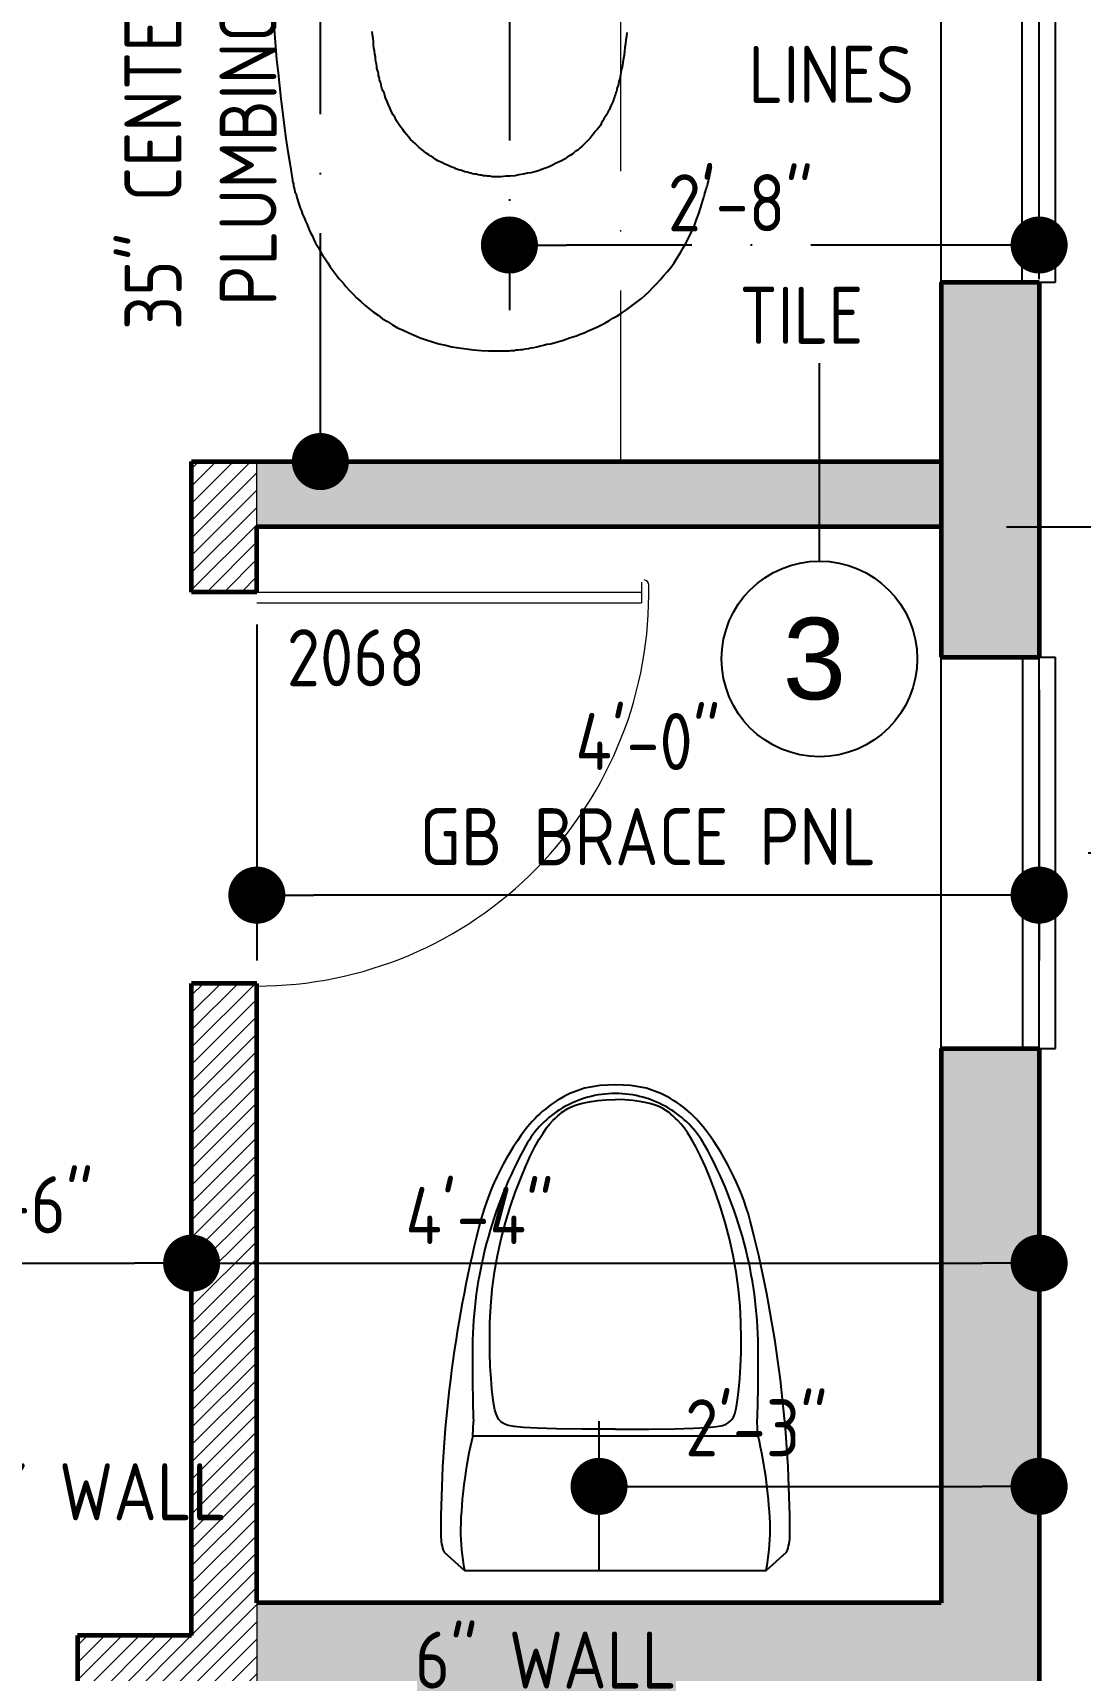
# Model space of a CAD drawing. Header units: feet. Extents: x 57903 to 63568, y -124112 to -112262.
# Drawn here: x 58726.2 to 58790.4, y -112763 to -112662.6 of the extents above; entities that cross this region are included whole.
import ezdxf

# ---------------------------------------------------------------- set-up
doc = ezdxf.new("R2010")
doc.units = ezdxf.units.FT
doc.header["$LTSCALE"] = 30
doc.header["$MEASUREMENT"] = 0
doc.linetypes.add('Solid', pattern=[0])
doc.linetypes.add('WIRE3', pattern=[0.59, 0.35, -0.12, 0, -0.12])
for name, color, linetype, lineweight in [('2', 2, 'Continuous', 35), ('CDRAFT0', 7, 'Continuous', 18), ('DIMS', 137, 'Continuous', 15), ('DOORS', 157, 'Continuous', 9), ('DOORTEXT', 253, 'Continuous', 20), ('HATCH', 123, 'Continuous', 0), ('WALLS', 7, 'Continuous', 60)]:
    doc.layers.add(name, color=color, linetype=linetype, lineweight=lineweight)
for name, color, linetype in [('CABS-FLOORPLAN', 4, 'Continuous'), ('ELECTRICAL WIRING', 137, 'WIRE3'), ('TEXT', 7, 'Continuous'), ('WINS', 121, 'Continuous')]:
    doc.layers.add(name, color=color, linetype=linetype)
doc.styles.add('ARCH', font='ARCHITXT.SHX')
doc.styles.add('SWIS72', font='swissel.ttf', dxfattribs={"height": 4.5})
doc.styles.add('TEXT1', font='ARCHITXT.shx')
doc.dimstyles.new('ARCHITECTURAL', dxfattribs={"dimtxt": 3.5, "dimasz": 3.5, "dimexe": 4, "dimexo": 2, "dimgap": 1.5, "dimtad": 1, "dimdec": 1, "dimzin": 3, "dimdsep": 46, "dimlunit": 4, "dimtxsty": 'ARCH', "dimblk": 'DOT', "dimcen": 0.0625, "dimadec": 0, "dimazin": 0, "dimtfac": 1, "dimtdec": 1, "dimtix": 1, "dimtofl": 0, "dimtmove": 1, "dimatfit": 2, "dimldrblk": 'DOTSMALL', "dimfxl": 1, "dimtolj": 1, "dimtzin": 0, "dimarcsym": 0})

# ---------------------------------------------------------------- blocks, each defined once
blk = doc.blocks.new('TOILET1')
at = {"layer": 'CABS-FLOORPLAN', "color": 12}
for p, q in [((8.75, -10.25), (-8.75, -10.25)), ((-8.75, -10.25), (-8.71, -11.13)), ((8.75, -10.25), (8.71, -11.13))]:
    blk.add_line(p, q, dxfattribs=at)
blk.add_lwpolyline([(10.51, -3.11), (9.25, -2), (-9.25, -2), (-10.51, -3.11, 0.093331), (-10.71, -4.17, 0.061565), (-8.38, -23.04, 0.101081), (-5.53, -29.02, 0.125084), (-2.79, -31.24), (-1.9, -31.57), (-0.95, -31.74), (0, -31.77), (0.95, -31.74), (1.9, -31.57), (2.79, -31.24, 0.119506), (5.53, -29.02, 0.09972), (8.38, -23.04, 0.061521), (10.71, -4.17, 0.093352)], format="xyb", close=True, dxfattribs=at)
for points in [[(0, -10.65), (-2.05, -10.66), (-3.62, -10.68), (-4.8, -10.72), (-5.64, -10.77), (-6.21, -10.83), (-6.57, -10.89), (-6.79, -10.97), (-6.93, -11.05), (-6.93, -11.05), (-7.05, -11.14), (-7.15, -11.25), (-7.24, -11.4), (-7.32, -11.59), (-7.39, -11.84), (-7.46, -12.18), (-7.52, -12.6), (-7.58, -13.12), (-7.58, -13.12), (-7.63, -13.76), (-7.68, -14.51), (-7.71, -15.34), (-7.71, -16.24), (-7.7, -17.2), (-7.65, -18.21), (-7.55, -19.24), (-7.42, -20.28), (-7.42, -20.28), (-7.23, -21.31), (-7, -22.33), (-6.74, -23.33), (-6.45, -24.27), (-6.15, -25.17), (-5.83, -26), (-5.52, -26.75), (-5.22, -27.41), (-5.22, -27.41), (-4.94, -27.97), (-4.68, -28.44), (-4.44, -28.82), (-4.22, -29.13), (-4.02, -29.38), (-3.83, -29.58), (-3.67, -29.74), (-3.53, -29.87), (-3.53, -29.87), (-3.41, -29.98), (-3.3, -30.07), (-3.2, -30.14), (-3.1, -30.21), (-3.01, -30.27), (-2.91, -30.32), (-2.79, -30.38), (-2.66, -30.44), (-2.66, -30.44), (-2.51, -30.5), (-2.32, -30.57), (-2.09, -30.63), (-1.82, -30.7), (-1.48, -30.75), (-1.07, -30.81), (-0.58, -30.85), (0, -30.88)], [(0, -10.65), (2.05, -10.66), (3.62, -10.68), (4.8, -10.72), (5.64, -10.77), (6.21, -10.83), (6.57, -10.89), (6.79, -10.97), (6.93, -11.05), (6.93, -11.05), (7.05, -11.14), (7.15, -11.25), (7.24, -11.4), (7.32, -11.59), (7.39, -11.84), (7.46, -12.18), (7.52, -12.6), (7.58, -13.12), (7.58, -13.12), (7.63, -13.76), (7.68, -14.51), (7.71, -15.34), (7.71, -16.24), (7.7, -17.2), (7.65, -18.21), (7.55, -19.24), (7.42, -20.28), (7.42, -20.28), (7.23, -21.31), (7, -22.33), (6.74, -23.33), (6.45, -24.27), (6.15, -25.17), (5.83, -26), (5.52, -26.75), (5.22, -27.41), (5.22, -27.41), (4.94, -27.97), (4.68, -28.44), (4.44, -28.82), (4.22, -29.13), (4.02, -29.38), (3.83, -29.58), (3.67, -29.74), (3.53, -29.87), (3.53, -29.87), (3.41, -29.98), (3.3, -30.07), (3.2, -30.14), (3.1, -30.21), (3.01, -30.27), (2.91, -30.32), (2.79, -30.38), (2.66, -30.44), (2.66, -30.44), (2.51, -30.5), (2.32, -30.57), (2.09, -30.63), (1.82, -30.7), (1.48, -30.75), (1.07, -30.81), (0.58, -30.85), (0, -30.88)]]:
    blk.add_lwpolyline(points, dxfattribs=at)
for centre, radius, start, end in [((3.49, -4.54), 12.99, 168.7413, 180), ((-3.49, -4.54), 12.99, 0, 11.2587), ((19.71, -3.61), 29.23, 181.8205, 193.1357), ((-19.71, -3.61), 29.23, 346.8643, 358.1795), ((90.56, -14.61), 99.33, 177.9943, 180.6406), ((-90.56, -14.61), 99.33, 359.3594, 2.0057), ((17.19, -15.43), 25.96, 180.6406, 209.1162), ((-17.19, -15.43), 25.96, 330.8838, 359.3594), ((-0.15, -25.09), 6.11, 209.1162, 239.5441), ((0.15, -25.09), 6.11, 300.4559, 330.8838), ((0.04, -24.77), 6.48, 239.5441, 269.6202), ((-0.04, -24.77), 6.48, 270.3798, 300.4559)]:
    blk.add_arc(centre, radius, start, end, dxfattribs=at)
blk = doc.blocks.new('_Dot')
at = {"layer": 'DIMS', "color": 0, "lineweight": -2}
blk.add_line((-0.5, 0), (-1, 0), dxfattribs=at)
at = {"layer": 'DIMS', "color": 0, "const_width": 0.5}
blk.add_lwpolyline([(-0.25, 0, 1), (0.25, 0, 1)], format="xyb", close=True, dxfattribs=at)
blk = doc.blocks.new('*D580')
at = {"layer": 'Defpoints', "color": 0, "linetype": 'Solid', "transparency": 16777216}
for p in [(58787.91, -112738.03), (58787.91, -112742.36), (58735.91, -112746.28)]:
    blk.add_point(p, dxfattribs=at)
at = {"layer": 'DIMS', "color": 0, "linetype": 'Solid', "lineweight": -2, "transparency": 16777216}
for p, q in [((58735.91, -112744.28), (58735.91, -112734.03)), ((58787.91, -112740.36), (58787.91, -112734.03)), ((58739.41, -112738.03), (58784.41, -112738.03))]:
    blk.add_line(p, q, dxfattribs=at)
at = {"layer": 'DIMS', "color": 0, "linetype": 'Solid', "lineweight": -2, "transparency": 16777216, "xscale": 3.5, "yscale": 3.5, "zscale": 3.5, "rotation": 180}
blk.add_blockref('_Dot', (58735.91, -112738.03), dxfattribs=at)
at = {"layer": 'DIMS', "color": 0, "linetype": 'Solid', "lineweight": -2, "transparency": 16777216, "xscale": 3.5, "yscale": 3.5, "zscale": 3.5}
blk.add_blockref('_Dot', (58787.91, -112738.03), dxfattribs=at)
at = {"layer": 'DIMS', "color": 0, "linetype": 'Solid', "transparency": 16777216, "insert": (58753.58, -112735.11), "char_height": 3.5, "attachment_point": 5, "style": 'ARCH'}
blk.add_mtext('\\A1;4\'-4"', dxfattribs=at)
blk = doc.blocks.new('_DotSmall')
at = {"layer": 'DIMS', "color": 0, "const_width": 0.5}
blk.add_lwpolyline([(-0.0625, 0, 1), (0.0625, 0, 1)], format="xyb", close=True, dxfattribs=at)
blk = doc.blocks.new('*D487')
at = {"layer": 'Defpoints', "color": 0, "linetype": 'Solid', "transparency": 16777216}
for p in [(58787.91, -112649.64), (58657.91, -112659.35), (58787.91, -112679.68)]:
    blk.add_point(p, dxfattribs=at)
at = {"layer": 'DIMS', "color": 0, "linetype": 'Solid', "lineweight": -2, "transparency": 16777216}
for p, q in [((58657.91, -112657.35), (58657.91, -112645.64)), ((58787.91, -112677.68), (58787.91, -112645.64)), ((58661.41, -112649.64), (58784.41, -112649.64))]:
    blk.add_line(p, q, dxfattribs=at)
at = {"layer": 'DIMS', "color": 0, "linetype": 'Solid', "lineweight": -2, "transparency": 16777216, "xscale": 3.5, "yscale": 3.5, "zscale": 3.5, "rotation": 180}
blk.add_blockref('_Dot', (58657.91, -112649.64), dxfattribs=at)
at = {"layer": 'DIMS', "color": 0, "linetype": 'Solid', "lineweight": -2, "transparency": 16777216, "xscale": 3.5, "yscale": 3.5, "zscale": 3.5}
blk.add_blockref('_Dot', (58787.91, -112649.64), dxfattribs=at)
at = {"layer": 'DIMS', "color": 0, "linetype": 'Solid', "transparency": 16777216, "insert": (58729.55, -112646.05), "char_height": 3.5, "attachment_point": 5, "style": 'ARCH'}
blk.add_mtext('\\A1;10\'-10"', dxfattribs=at)
blk = doc.blocks.new('*D538')
at = {"layer": 'Defpoints', "color": 0, "linetype": 'Solid', "transparency": 16777216}
for p in [(58788.91, -112712.87), (58823.91, -112712.87), (58787.91, -113148.87)]:
    blk.add_point(p, dxfattribs=at)
at = {"layer": 'DIMS', "color": 0, "linetype": 'Solid', "lineweight": -2, "transparency": 16777216}
for p, q in [((58790.91, -112712.87), (58827.91, -112712.87)), ((58823.91, -113145.37), (58823.91, -112716.37)), ((58789.91, -113148.87), (58827.91, -113148.87))]:
    blk.add_line(p, q, dxfattribs=at)
at = {"layer": 'DIMS', "color": 0, "linetype": 'Solid', "lineweight": -2, "transparency": 16777216, "xscale": 3.5, "yscale": 3.5, "zscale": 3.5}
for p, rotation in [((58823.91, -112712.87), 90), ((58823.91, -113148.87), 270)]:
    blk.add_blockref('_Dot', p, dxfattribs=dict(at, rotation=rotation))
at = {"layer": 'DIMS', "color": 0, "linetype": 'Solid', "transparency": 16777216, "insert": (58820.33, -112930.87), "char_height": 3.5, "attachment_point": 5, "rotation": 90, "style": 'ARCH'}
blk.add_mtext('\\A1;36\'-4"', dxfattribs=at)
blk = doc.blocks.new('*D539')
at = {"layer": 'Defpoints', "color": 0, "linetype": 'Solid', "transparency": 16777216}
for p in [(58786.86, -112653.87), (58823.91, -112653.87), (58788.91, -112712.87)]:
    blk.add_point(p, dxfattribs=at)
at = {"layer": 'DIMS', "color": 0, "linetype": 'Solid', "lineweight": -2, "transparency": 16777216}
for p, q in [((58788.86, -112653.87), (58827.91, -112653.87)), ((58823.91, -112709.37), (58823.91, -112657.37)), ((58790.91, -112712.87), (58827.91, -112712.87))]:
    blk.add_line(p, q, dxfattribs=at)
at = {"layer": 'DIMS', "color": 0, "linetype": 'Solid', "lineweight": -2, "transparency": 16777216, "xscale": 3.5, "yscale": 3.5, "zscale": 3.5}
for p, rotation in [((58823.91, -112653.87), 90), ((58823.91, -112712.87), 270)]:
    blk.add_blockref('_Dot', p, dxfattribs=dict(at, rotation=rotation))
at = {"layer": 'DIMS', "color": 0, "linetype": 'Solid', "transparency": 16777216, "insert": (58820.33, -112673.99), "char_height": 3.5, "attachment_point": 5, "rotation": 90, "style": 'ARCH'}
blk.add_mtext('\\A1;4\'-11"', dxfattribs=at)
blk = doc.blocks.new('*D543')
at = {"layer": 'Defpoints', "color": 0, "linetype": 'Solid', "transparency": 16777216}
for p in [(58783.91, -112692.87), (58838.91, -112692.87), (58783.91, -112764.87)]:
    blk.add_point(p, dxfattribs=at)
at = {"layer": 'DIMS', "color": 0, "linetype": 'Solid', "lineweight": -2, "transparency": 16777216}
for p, q in [((58785.91, -112692.87), (58842.91, -112692.87)), ((58838.91, -112761.37), (58838.91, -112696.37)), ((58785.91, -112764.87), (58842.91, -112764.87))]:
    blk.add_line(p, q, dxfattribs=at)
at = {"layer": 'DIMS', "color": 0, "linetype": 'Solid', "lineweight": -2, "transparency": 16777216, "xscale": 3.5, "yscale": 3.5, "zscale": 3.5}
for p, rotation in [((58838.91, -112692.87), 90), ((58838.91, -112764.87), 270)]:
    blk.add_blockref('_Dot', p, dxfattribs=dict(at, rotation=rotation))
at = {"layer": 'DIMS', "color": 0, "linetype": 'Solid', "transparency": 16777216, "insert": (58835.33, -112728.87), "char_height": 3.5, "attachment_point": 5, "rotation": 90, "style": 'ARCH'}
blk.add_mtext('\\A1;6\'-0"', dxfattribs=at)
blk = doc.blocks.new('*D544')
at = {"layer": 'Defpoints', "color": 0, "linetype": 'Solid', "transparency": 16777216}
for p in [(58783.91, -112618.87), (58838.91, -112618.87), (58783.91, -112692.87)]:
    blk.add_point(p, dxfattribs=at)
at = {"layer": 'DIMS', "color": 0, "linetype": 'Solid', "lineweight": -2, "transparency": 16777216}
for p, q in [((58785.91, -112618.87), (58842.91, -112618.87)), ((58838.91, -112689.37), (58838.91, -112622.37)), ((58785.91, -112692.87), (58842.91, -112692.87))]:
    blk.add_line(p, q, dxfattribs=at)
at = {"layer": 'DIMS', "color": 0, "linetype": 'Solid', "lineweight": -2, "transparency": 16777216, "xscale": 3.5, "yscale": 3.5, "zscale": 3.5}
for p, rotation in [((58838.91, -112618.87), 90), ((58838.91, -112692.87), 270)]:
    blk.add_blockref('_Dot', p, dxfattribs=dict(at, rotation=rotation))
at = {"layer": 'DIMS', "color": 0, "linetype": 'Solid', "transparency": 16777216, "insert": (58835.33, -112655.87), "char_height": 3.5, "attachment_point": 5, "rotation": 90, "style": 'ARCH'}
blk.add_mtext('\\A1;6\'-2"', dxfattribs=at)
blk = doc.blocks.new('*D546')
at = {"layer": 'Defpoints', "color": 0, "linetype": 'Solid', "transparency": 16777216}
for p in [(58787.91, -112396.87), (58853.91, -112396.87), (58787.91, -113148.87)]:
    blk.add_point(p, dxfattribs=at)
at = {"layer": 'DIMS', "color": 0, "linetype": 'Solid', "lineweight": -2, "transparency": 16777216}
for p, q in [((58789.91, -112396.87), (58857.91, -112396.87)), ((58853.91, -113145.37), (58853.91, -112400.37)), ((58789.91, -113148.87), (58857.91, -113148.87))]:
    blk.add_line(p, q, dxfattribs=at)
at = {"layer": 'DIMS', "color": 0, "linetype": 'Solid', "lineweight": -2, "transparency": 16777216, "xscale": 3.5, "yscale": 3.5, "zscale": 3.5}
for p, rotation in [((58853.91, -112396.87), 90), ((58853.91, -113148.87), 270)]:
    blk.add_blockref('_Dot', p, dxfattribs=dict(at, rotation=rotation))
at = {"layer": 'DIMS', "color": 0, "linetype": 'Solid', "transparency": 16777216, "insert": (58850.33, -112772.87), "char_height": 3.5, "attachment_point": 5, "rotation": 90, "style": 'ARCH'}
blk.add_mtext('\\A1;62\'-8"', dxfattribs=at)
blk = doc.blocks.new('*D549')
at = {"layer": 'Defpoints', "color": 0, "linetype": 'Solid', "transparency": 16777216}
for p in [(58787.91, -112745.41), (58620.91, -112750.87), (58787.91, -112777.65)]:
    blk.add_point(p, dxfattribs=at)
at = {"layer": 'DIMS', "color": 0, "linetype": 'Solid', "lineweight": -2, "transparency": 16777216}
for p, q in [((58787.91, -112747.41), (58787.91, -112781.65)), ((58620.91, -112752.87), (58620.91, -112781.65)), ((58624.41, -112777.65), (58784.41, -112777.65))]:
    blk.add_line(p, q, dxfattribs=at)
at = {"layer": 'DIMS', "color": 0, "linetype": 'Solid', "lineweight": -2, "transparency": 16777216, "xscale": 3.5, "yscale": 3.5, "zscale": 3.5, "rotation": 180}
blk.add_blockref('_Dot', (58620.91, -112777.65), dxfattribs=at)
at = {"layer": 'DIMS', "color": 0, "linetype": 'Solid', "lineweight": -2, "transparency": 16777216, "xscale": 3.5, "yscale": 3.5, "zscale": 3.5}
blk.add_blockref('_Dot', (58787.91, -112777.65), dxfattribs=at)
at = {"layer": 'DIMS', "color": 0, "linetype": 'Solid', "transparency": 16777216, "insert": (58727.63, -112774.06), "char_height": 3.5, "attachment_point": 5, "style": 'ARCH'}
blk.add_mtext('\\A1;13\'-11" TO CL. TO W.C.', dxfattribs=at)
blk = doc.blocks.new('*D583')
at = {"layer": 'Defpoints', "color": 0, "linetype": 'Solid', "transparency": 16777216}
for p in [(58787.91, -112751.72), (58760.91, -112758.87), (58787.91, -112758.87)]:
    blk.add_point(p, dxfattribs=at)
at = {"layer": 'DIMS', "color": 0, "linetype": 'Solid', "lineweight": -2, "transparency": 16777216}
for p, q in [((58760.91, -112756.87), (58760.91, -112747.72)), ((58787.91, -112756.87), (58787.91, -112747.72)), ((58764.41, -112751.72), (58784.41, -112751.72))]:
    blk.add_line(p, q, dxfattribs=at)
at = {"layer": 'DIMS', "color": 0, "linetype": 'Solid', "lineweight": -2, "transparency": 16777216, "xscale": 3.5, "yscale": 3.5, "zscale": 3.5, "rotation": 180}
blk.add_blockref('_Dot', (58760.91, -112751.72), dxfattribs=at)
at = {"layer": 'DIMS', "color": 0, "linetype": 'Solid', "lineweight": -2, "transparency": 16777216, "xscale": 3.5, "yscale": 3.5, "zscale": 3.5}
blk.add_blockref('_Dot', (58787.91, -112751.72), dxfattribs=at)
at = {"layer": 'DIMS', "color": 0, "linetype": 'Solid', "transparency": 16777216, "insert": (58770.57, -112748.13), "char_height": 3.5, "attachment_point": 5, "style": 'ARCH'}
blk.add_mtext('\\A1;2\'-3"', dxfattribs=at)
blk = doc.blocks.new('*D553')
at = {"layer": 'Defpoints', "color": 0, "linetype": 'WIRE3', "transparency": 16777216}
for p in [(58755.41, -112656.68), (58755.41, -112675.59), (58787.91, -112677.87)]:
    blk.add_point(p, dxfattribs=at)
at = {"layer": 'DIMS', "color": 0, "linetype": 'WIRE3', "lineweight": -2, "transparency": 16777216}
for p, q in [((58755.41, -112658.68), (58755.41, -112679.59)), ((58787.91, -112675.87), (58787.91, -112671.59)), ((58784.41, -112675.59), (58758.91, -112675.59))]:
    blk.add_line(p, q, dxfattribs=at)
at = {"layer": 'DIMS', "color": 0, "linetype": 'WIRE3', "lineweight": -2, "transparency": 16777216, "xscale": 3.5, "yscale": 3.5, "zscale": 3.5, "rotation": 180}
blk.add_blockref('_Dot', (58755.41, -112675.59), dxfattribs=at)
at = {"layer": 'DIMS', "color": 0, "linetype": 'WIRE3', "lineweight": -2, "transparency": 16777216, "xscale": 3.5, "yscale": 3.5, "zscale": 3.5}
blk.add_blockref('_Dot', (58787.91, -112675.59), dxfattribs=at)
at = {"layer": 'DIMS', "color": 0, "linetype": 'WIRE3', "lineweight": 0, "transparency": 16777216, "insert": (58769.59, -112673), "char_height": 3.5, "attachment_point": 5, "style": 'ARCH'}
blk.add_mtext('\\A1;2\'-8"', dxfattribs=at)
blk = doc.blocks.new('*D555')
at = {"layer": 'Defpoints', "color": 0, "linetype": 'WIRE3', "transparency": 16777216}
for p in [(58743.81, -112653.87), (58783.09, -112653.87), (58752.99, -112688.87)]:
    blk.add_point(p, dxfattribs=at)
at = {"layer": 'ELECTRICAL WIRING', "color": 0, "linetype": 'WIRE3', "lineweight": -2, "transparency": 16777216}
for p, q in [((58781.09, -112653.87), (58739.81, -112653.87)), ((58743.81, -112685.37), (58743.81, -112657.37)), ((58750.99, -112688.87), (58739.81, -112688.87))]:
    blk.add_line(p, q, dxfattribs=at)
at = {"layer": 'ELECTRICAL WIRING', "color": 0, "linetype": 'WIRE3', "lineweight": -2, "transparency": 16777216, "xscale": 3.5, "yscale": 3.5, "zscale": 3.5}
for p, rotation in [((58743.81, -112653.87), 90), ((58743.81, -112688.87), 270)]:
    blk.add_blockref('_Dot', p, dxfattribs=dict(at, rotation=rotation))
at = {"layer": 'ELECTRICAL WIRING', "color": 0, "linetype": 'WIRE3', "lineweight": 0, "transparency": 16777216, "insert": (58736.46, -112669.97), "char_height": 3.5, "attachment_point": 5, "rotation": 90, "style": 'ARCH'}
blk.add_mtext('\\A1;35" CENTER\\PPLUMBING', dxfattribs=at)
blk = doc.blocks.new('*D586')
at = {"layer": 'Defpoints', "color": 0, "linetype": 'Solid', "transparency": 16777216}
for p in [(58735.91, -112738.03), (58693.91, -112740.87), (58735.91, -112745.23)]:
    blk.add_point(p, dxfattribs=at)
at = {"layer": 'DIMS', "color": 0, "linetype": 'Solid', "lineweight": -2, "transparency": 16777216}
for p, q in [((58693.91, -112738.87), (58693.91, -112734.03)), ((58735.91, -112743.23), (58735.91, -112734.03)), ((58697.41, -112738.03), (58732.41, -112738.03))]:
    blk.add_line(p, q, dxfattribs=at)
at = {"layer": 'DIMS', "color": 0, "linetype": 'Solid', "lineweight": -2, "transparency": 16777216, "xscale": 3.5, "yscale": 3.5, "zscale": 3.5, "rotation": 180}
blk.add_blockref('_Dot', (58693.91, -112738.03), dxfattribs=at)
at = {"layer": 'DIMS', "color": 0, "linetype": 'Solid', "lineweight": -2, "transparency": 16777216, "xscale": 3.5, "yscale": 3.5, "zscale": 3.5}
blk.add_blockref('_Dot', (58735.91, -112738.03), dxfattribs=at)
at = {"layer": 'DIMS', "color": 0, "linetype": 'Solid', "transparency": 16777216, "insert": (58725.45, -112734.45), "char_height": 3.5, "attachment_point": 5, "style": 'ARCH'}
blk.add_mtext('\\A1;3\'-6"', dxfattribs=at)
blk = doc.blocks.new('*D563')
at = {"layer": 'Defpoints', "color": 0, "linetype": 'Solid', "transparency": 16777216}
for p in [(58739.91, -112696.87), (58787.91, -112700.87), (58739.91, -112715.46)]:
    blk.add_point(p, dxfattribs=at)
at = {"layer": 'DIMS', "color": 0, "linetype": 'Solid', "lineweight": -2, "transparency": 16777216}
for p, q in [((58739.91, -112698.87), (58739.91, -112719.46)), ((58787.91, -112702.87), (58787.91, -112719.46)), ((58784.41, -112715.46), (58743.41, -112715.46))]:
    blk.add_line(p, q, dxfattribs=at)
at = {"layer": 'DIMS', "color": 0, "linetype": 'Solid', "lineweight": -2, "transparency": 16777216, "xscale": 3.5, "yscale": 3.5, "zscale": 3.5, "rotation": 180}
blk.add_blockref('_Dot', (58739.91, -112715.46), dxfattribs=at)
at = {"layer": 'DIMS', "color": 0, "linetype": 'Solid', "lineweight": -2, "transparency": 16777216, "xscale": 3.5, "yscale": 3.5, "zscale": 3.5}
blk.add_blockref('_Dot', (58787.91, -112715.46), dxfattribs=at)
at = {"layer": 'DIMS', "color": 0, "linetype": 'Solid', "transparency": 16777216, "insert": (58763.91, -112708.96), "char_height": 3.5, "attachment_point": 5, "style": 'ARCH'}
blk.add_mtext('\\A1;4\'-0"\\PGB BRACE PNL', dxfattribs=at)

msp = doc.modelspace()

# ---------------------------------------------------------------- hatches: boundary and pattern name
at = {"layer": 'HATCH'}
h = msp.add_hatch(color=9, dxfattribs=at)
h.dxf.hatch_style = 1
h.set_gradient(color1=(199, 200, 202), color2=(147, 149, 152), name='INVCYLINDER')
h.paths.add_polyline_path([(58787.91, -112677.87), (58783.91, -112677.87), (58781.91, -112677.87), (58781.91, -112700.87), (58787.86, -112700.87), (58787.91, -112700.87)])
at = {"layer": 'HATCH', "linetype": 'Solid'}
h = msp.add_hatch(dxfattribs=at)
h.set_pattern_fill('ANSI31', color=256, scale=6, style=0)
h.set_pattern_definition([(45, (-4579.4019, 10781.86935), (-0.530330086, 0.530330086), [])])
h.paths.add_polyline_path([(58739.91, -112688.87), (58735.91, -112688.87), (58735.91, -112696.87), (58739.91, -112696.87), (58739.91, -112692.87)])
msp.add_hatch(color=256, dxfattribs=at).paths.add_polyline_path([(58781.91, -112688.87), (58739.91, -112688.87), (58739.91, -112692.87), (58781.91, -112692.87)])
h = msp.add_hatch(dxfattribs=at)
h.set_pattern_fill('ANSI31', color=256, scale=6, style=0)
h.set_pattern_definition([(45, (-27843.7769, 9531.03354), (-0.530330086, 0.530330086), [])])
h.paths.add_polyline_path([(58728.91, -112764.87), (58728.91, -112760.87), (58735.91, -112760.87), (58735.91, -112720.87), (58739.91, -112720.87), (58739.91, -112758.87), (58739.91, -112764.87)])
at = {"layer": 'HATCH'}
h = msp.add_hatch(color=9, dxfattribs=at)
h.dxf.hatch_style = 1
h.set_gradient(color1=(199, 200, 202), color2=(147, 149, 152), name='INVCYLINDER')
h.paths.add_polyline_path([(58781.91, -112758.87), (58739.91, -112758.87), (58739.91, -112764.87), (58781.91, -112764.87), (58781.91, -112878.87), (58669.91, -112878.87), (58665.91, -112878.87), (58623.91, -112878.87), (58619.91, -112878.87), (58597.91, -112878.87), (58597.91, -112884.87), (58781.91, -112884.87), (58781.91, -113142.87), (58787.91, -113142.87), (58787.91, -112724.87), (58786.91, -112724.87), (58781.91, -112724.87)])
h.paths.add_polyline_path([(58748.57, -112765.16), (58772.15, -112765.16), (58772.15, -112758.91), (58748.57, -112758.91)], flags=25)

# ---------------------------------------------------------------- linework, layer by layer
at = {"layer": 'CABS-FLOORPLAN', "color": 12, "linetype": 'Continuous'}
for points in [[(58740.93, -112661.81), (58740.99, -112662.61), (58741.05, -112663.41), (58741.11, -112664.21), (58741.21, -112665.02), (58741.3, -112665.82), (58741.39, -112666.62), (58741.48, -112667.42), (58741.58, -112668.26), (58741.7, -112669.06), (58741.82, -112669.86), (58741.95, -112670.69), (58742.07, -112671.5), (58742.1, -112671.59), (58742.1, -112671.65), (58742.13, -112671.74), (58742.16, -112671.84), (58742.16, -112671.93), (58742.19, -112672.05), (58742.22, -112672.18), (58742.25, -112672.33), (58742.32, -112672.45), (58742.35, -112672.61), (58742.41, -112672.79), (58742.44, -112672.95), (58742.5, -112673.13), (58742.56, -112673.32), (58742.66, -112673.5), (58742.72, -112673.72), (58742.81, -112673.9), (58742.9, -112674.12), (58743, -112674.34), (58743.09, -112674.55), (58743.18, -112674.8), (58743.3, -112675.01), (58743.4, -112675.26), (58743.52, -112675.48), (58743.67, -112675.72), (58743.8, -112675.97), (58743.95, -112676.22), (58744.11, -112676.43), (58744.26, -112676.68), (58744.41, -112676.93), (58744.6, -112677.17), (58744.78, -112677.42), (58744.97, -112677.67), (58745.19, -112677.88), (58745.37, -112678.13), (58745.59, -112678.38), (58745.8, -112678.59), (58746.05, -112678.84), (58746.3, -112679.06), (58746.54, -112679.27), (58746.79, -112679.49), (58747.07, -112679.71), (58747.35, -112679.89), (58747.62, -112680.11), (58747.93, -112680.29), (58748.24, -112680.48), (58748.55, -112680.66), (58748.89, -112680.82), (58749.23, -112680.97), (58749.57, -112681.12), (58749.94, -112681.28), (58750.31, -112681.4), (58750.68, -112681.53), (58751.08, -112681.65), (58751.48, -112681.74), (58751.88, -112681.83), (58752.31, -112681.9), (58752.75, -112681.96), (58753.21, -112682.02), (58753.67, -112682.05), (58754.13, -112682.08), (58754.63, -112682.08), (58755.12, -112682.08), (58755.18, -112682.08), (58755.34, -112682.08), (58755.4, -112682.08), (58755.49, -112682.05), (58755.59, -112682.05), (58755.71, -112682.05), (58755.83, -112682.02), (58755.96, -112682.02), (58756.11, -112681.99), (58756.23, -112681.99), (58756.39, -112681.96), (58756.57, -112681.93), (58756.73, -112681.9), (58756.91, -112681.87), (58757.1, -112681.83), (58757.31, -112681.77), (58757.5, -112681.74), (58757.71, -112681.68), (58757.93, -112681.65), (58758.15, -112681.59), (58758.36, -112681.53), (58758.58, -112681.46), (58758.79, -112681.4), (58759.04, -112681.31), (58759.29, -112681.22), (58759.53, -112681.16), (58759.75, -112681.06), (58760, -112680.97), (58760.24, -112680.85), (58760.49, -112680.75), (58760.77, -112680.63), (58761.02, -112680.51), (58761.26, -112680.38), (58761.51, -112680.23), (58761.76, -112680.08), (58762, -112679.95), (58762.28, -112679.77), (58762.53, -112679.61), (58762.77, -112679.43), (58763.02, -112679.24), (58763.27, -112679.06), (58763.52, -112678.87), (58763.73, -112678.66), (58763.98, -112678.44), (58764.19, -112678.22), (58764.44, -112677.98), (58764.66, -112677.73), (58764.87, -112677.48), (58765.09, -112677.24), (58765.31, -112676.96), (58765.52, -112676.68), (58765.71, -112676.37), (58765.89, -112676.09), (58766.08, -112675.76), (58766.26, -112675.45), (58766.42, -112675.11), (58766.6, -112674.77), (58766.76, -112674.4), (58766.88, -112674.03), (58767.03, -112673.66), (58767.16, -112673.26), (58767.28, -112672.85), (58767.31, -112672.73), (58767.34, -112672.64), (58767.37, -112672.55), (58767.4, -112672.42), (58767.43, -112672.3), (58767.47, -112672.21), (58767.5, -112672.11), (58767.53, -112672.02), (58767.56, -112671.93), (58767.59, -112671.81), (58767.62, -112671.68), (58767.65, -112671.56), (58767.68, -112671.44), (58767.71, -112671.28), (58767.74, -112671.13), (58767.77, -112670.97), (58767.8, -112670.82)], [(58762.62, -112662.55), (58762.59, -112662.8), (58762.56, -112663.01), (58762.53, -112663.26), (58762.5, -112663.47), (58762.47, -112663.72), (58762.44, -112663.94), (58762.4, -112664.15), (58762.37, -112664.37), (58762.34, -112664.58), (58762.28, -112664.8), (58762.25, -112664.99), (58762.22, -112665.2), (58762.19, -112665.39), (58762.13, -112665.57), (58762.1, -112665.73), (58762.1, -112665.79), (58762.07, -112665.85), (58762.03, -112665.94), (58762, -112666.04), (58761.97, -112666.19), (58761.94, -112666.25), (58761.91, -112666.34), (58761.88, -112666.44), (58761.85, -112666.53), (58761.82, -112666.62), (58761.79, -112666.71), (58761.76, -112666.81), (58761.69, -112666.93), (58761.66, -112667.02), (58761.6, -112667.15), (58761.54, -112667.27), (58761.48, -112667.36), (58761.42, -112667.49), (58761.36, -112667.61), (58761.29, -112667.73), (58761.2, -112667.86), (58761.14, -112667.98), (58761.05, -112668.1), (58760.99, -112668.26), (58760.89, -112668.38), (58760.8, -112668.5), (58760.68, -112668.63), (58760.58, -112668.75), (58760.49, -112668.87), (58760.37, -112669.03), (58760.24, -112669.15), (58760.12, -112669.28), (58760, -112669.4), (58759.87, -112669.52), (58759.72, -112669.65), (58759.6, -112669.77), (58759.44, -112669.86), (58759.29, -112669.99), (58759.13, -112670.11), (58758.95, -112670.2), (58758.79, -112670.32), (58758.61, -112670.42), (58758.42, -112670.51), (58758.24, -112670.6), (58758.05, -112670.69), (58757.84, -112670.79), (58757.62, -112670.88), (58757.44, -112670.94), (58757.19, -112671.03), (58756.97, -112671.1), (58756.73, -112671.16), (58756.51, -112671.19), (58756.26, -112671.25), (58755.99, -112671.28), (58755.74, -112671.34), (58755.46, -112671.37), (58755.18, -112671.37), (58754.91, -112671.4), (58754.63, -112671.4), (58754.6, -112671.4), (58754.54, -112671.4), (58754.44, -112671.4), (58754.35, -112671.4), (58754.2, -112671.37), (58754.07, -112671.37), (58753.98, -112671.34), (58753.89, -112671.34), (58753.8, -112671.34), (58753.7, -112671.31), (58753.61, -112671.31), (58753.49, -112671.28), (58753.39, -112671.25), (58753.27, -112671.25), (58753.15, -112671.22), (58753.05, -112671.19), (58752.93, -112671.16), (58752.81, -112671.13), (58752.68, -112671.1), (58752.53, -112671.03), (58752.41, -112671), (58752.28, -112670.97), (58752.13, -112670.91), (58752.01, -112670.85), (58751.88, -112670.82), (58751.73, -112670.76), (58751.6, -112670.69), (58751.45, -112670.63), (58751.3, -112670.54), (58751.17, -112670.48), (58751.02, -112670.42), (58750.86, -112670.32), (58750.74, -112670.23), (58750.59, -112670.14), (58750.46, -112670.05), (58750.31, -112669.95), (58750.15, -112669.83), (58750.03, -112669.74), (58749.88, -112669.61), (58749.75, -112669.49), (58749.63, -112669.37), (58749.48, -112669.24), (58749.35, -112669.12), (58749.23, -112668.97), (58749.1, -112668.81), (58748.98, -112668.66), (58748.86, -112668.5), (58748.73, -112668.35), (58748.61, -112668.16), (58748.49, -112667.98), (58748.4, -112667.79), (58748.27, -112667.61), (58748.18, -112667.42), (58748.09, -112667.21), (58747.99, -112666.99), (58747.9, -112666.78), (58747.81, -112666.56), (58747.75, -112666.34), (58747.72, -112666.25), (58747.65, -112666.13), (58747.62, -112666.07), (58747.59, -112665.97), (58747.56, -112665.88), (58747.53, -112665.76), (58747.5, -112665.6), (58747.44, -112665.45), (58747.44, -112665.39), (58747.41, -112665.29), (58747.38, -112665.2), (58747.38, -112665.08), (58747.35, -112664.99), (58747.32, -112664.86), (58747.28, -112664.74), (58747.28, -112664.62), (58747.25, -112664.49), (58747.22, -112664.34), (58747.19, -112664.18), (58747.19, -112664.03), (58747.16, -112663.88), (58747.13, -112663.69), (58747.1, -112663.5), (58747.07, -112663.32), (58747.07, -112663.13), (58747.04, -112662.92), (58747.01, -112662.7), (58746.98, -112662.49)]]:
    msp.add_lwpolyline(points, dxfattribs=at)
at = {"layer": 'CDRAFT0', "linetype": 'Solid'}
msp.add_line((58781.91, -112688.87), (58781.91, -112692.87), dxfattribs=at)
at = {"layer": 'DIMS', "linetype": 'Solid'}
for p, q in [((58739.91, -112692.87), (58739.91, -112688.87)), ((58781.91, -112692.87), (58781.91, -112688.87))]:
    msp.add_line(p, q, dxfattribs=at)
at = {"layer": 'DOORS'}
for p, q in [((58739.91, -112696.87), (58763.52, -112696.87)), ((58739.91, -112696.87), (58763.52, -112696.87)), ((58763.52, -112696.26), (58763.52, -112697.54)), ((58763.52, -112696.26), (58763.52, -112697.54)), ((58739.91, -112697.54), (58763.52, -112697.54)), ((58739.91, -112697.54), (58763.52, -112697.54)), ((58763.95, -112697.54), (58763.96, -112697.54)), ((58763.95, -112697.54), (58763.96, -112697.54))]:
    msp.add_line(p, q, dxfattribs=at)
for centre, radius, start, end in [((58739.89, -112696.97), 24.07, 270.0429, 1.235), ((58763.62, -112696.45), 0.336, 0.9922, 81.1058), ((58763.62, -112696.45), 0.336, 0.9922, 81.1058)]:
    msp.add_arc(centre, radius, start, end, dxfattribs=at)
at = {"layer": 'ELECTRICAL WIRING', "linetype": 'WIRE3', "lineweight": 0}
for p, q in [((58762.24, -112688.87), (58762.24, -112618.87)), ((58787.91, -112629.87), (58787.91, -112681.12))]:
    msp.add_line(p, q, dxfattribs=at)
at = {"layer": 'HATCH', "linetype": 'Solid'}
msp.add_line((58739.91, -112758.87), (58739.91, -112764.87), dxfattribs=at)
at = {"layer": 'TEXT'}
msp.add_line((58774.43, -112694.97), (58774.43, -112682.84), dxfattribs=at)
msp.add_circle((58774.43, -112700.97), 6, dxfattribs=at)
at = {"layer": 'WALLS'}
for p, q in [((58781.91, -112677.87), (58781.91, -112700.87)), ((58781.91, -112677.87), (58786.86, -112677.87)), ((58783.91, -112677.87), (58787.91, -112677.87)), ((58787.91, -112677.87), (58787.91, -112700.87)), ((58735.91, -112696.87), (58735.91, -112688.87)), ((58735.91, -112696.87), (58735.91, -112688.87)), ((58735.91, -112688.87), (58781.91, -112688.87)), ((58739.91, -112696.87), (58739.91, -112692.87)), ((58739.91, -112696.87), (58739.91, -112692.87)), ((58781.91, -112692.87), (58739.91, -112692.87)), ((58739.91, -112696.87), (58735.91, -112696.87)), ((58739.91, -112696.87), (58735.91, -112696.87)), ((58781.91, -112700.87), (58787.86, -112700.87)), ((58735.91, -112760.87), (58735.91, -112720.87)), ((58739.91, -112720.87), (58735.91, -112720.87)), ((58739.91, -112758.87), (58739.91, -112720.87)), ((58781.91, -112724.87), (58781.91, -112758.87)), ((58781.91, -112724.87), (58787.91, -112724.87)), ((58787.91, -112724.87), (58787.91, -113148.87)), ((58781.91, -112758.87), (58739.91, -112758.87)), ((58735.91, -112760.87), (58728.91, -112760.87)), ((58728.91, -112760.87), (58728.91, -112764.87))]:
    msp.add_line(p, q, dxfattribs=at)
at = {"layer": 'WINS', "linetype": 'Continuous'}
for p, q in [((58781.91, -112677.87), (58781.91, -112629.87)), ((58786.86, -112677.87), (58786.86, -112629.87)), ((58788.91, -112677.87), (58788.91, -112629.87)), ((58786.91, -112677.87), (58783.96, -112677.87)), ((58787.91, -112677.87), (58788.91, -112677.87)), ((58781.91, -112724.87), (58781.91, -112700.87)), ((58786.81, -112700.87), (58788.91, -112700.87)), ((58786.91, -112724.87), (58786.91, -112700.87)), ((58787.91, -112724.87), (58787.91, -112700.87)), ((58787.91, -112724.87), (58787.91, -112700.87)), ((58788.91, -112724.87), (58788.91, -112700.87)), ((58786.91, -112724.87), (58788.91, -112724.87))]:
    msp.add_line(p, q, dxfattribs=at)

# ---------------------------------------------------------------- block references
at = {"layer": '2', "rotation": 180}
msp.add_blockref('TOILET1', (58761.91, -112758.87), dxfattribs=at)

# ---------------------------------------------------------------- texts
at = {"layer": 'DOORTEXT', "color": 7, "style": 'TEXT1'}
for s, p in [('LINES', (58770.07, -112666.88)), ('2068', (58741.75, -112702.65))]:
    msp.add_text(s, height=3.5, dxfattribs=at).set_placement(p)
at = {"layer": 'DOORTEXT', "color": 7, "insert": (58703.86, -112738.63), "char_height": 3.5, "width": 57.285, "attachment_point": 1, "style": 'TEXT1'}
msp.add_mtext('SAFETY\\PGLASS\\POVER PONY WALL', dxfattribs=at)
at = {"layer": 'TEXT'}
for s, height, style, p in [('TILE ', 3.5, 'TEXT1', (58769.52, -112681.65)), ('3', 5, 'SWIS72', (58772.18, -112703.45)), ('6" WALL ', 3.5, 'TEXT1', (58749.61, -112764.12))]:
    msp.add_text(s, height=height, dxfattribs=dict(at, style=style)).set_placement(p)

# ---------------------------------------------------------------- dimensions: what is measured, and where the dimension line sits
at = {"layer": 'DIMS', "linetype": 'Solid'}
for base, p1, p2, picture, middle in [((58853.91, -112396.87), (58787.91, -113148.87), (58787.91, -112396.87), '*D546', (58850.33, -112772.87)), ((58838.91, -112618.87), (58783.91, -112692.87), (58783.91, -112618.87), '*D544', (58835.33, -112655.87)), ((58838.91, -112692.87), (58783.91, -112764.87), (58783.91, -112692.87), '*D543', (58835.33, -112728.87)), ((58823.91, -112712.87), (58787.91, -113148.87), (58788.91, -112712.87), '*D538', (58820.33, -112930.87))]:
    dim = msp.add_linear_dim(base=base, p1=p1, p2=p2, angle=90, dimstyle='ARCHITECTURAL', dxfattribs=at)
    dim.commit()
    dim.dimension.update_dxf_attribs({"geometry": picture, "text_midpoint": middle})
for base, p1, p2, angle, picture, middle in [((58787.91, -112649.64), (58657.91, -112659.35), (58787.91, -112679.68), 180, '*D487', (58729.55, -112649.64)), ((58823.91, -112653.87), (58788.91, -112712.87), (58786.86, -112653.87), 90, '*D539', (58823.91, -112673.99)), ((58735.91, -112738.03), (58693.91, -112740.87), (58735.91, -112745.23), 180, '*D586', (58725.45, -112738.03)), ((58787.91, -112738.03), (58735.91, -112746.28), (58787.91, -112742.36), 180, '*D580', (58753.58, -112738.69)), ((58787.91, -112751.72), (58760.91, -112758.87), (58787.91, -112758.87), 180, '*D583', (58770.57, -112751.72))]:
    dim = msp.add_linear_dim(base=base, p1=p1, p2=p2, angle=angle, dimstyle='ARCHITECTURAL', dxfattribs=at)
    dim.commit()
    dim.dimension.update_dxf_attribs({"geometry": picture, "text_midpoint": middle, "dimtype": 160})
at = {"layer": 'DIMS', "linetype": 'WIRE3', "lineweight": 0}
dim = msp.add_linear_dim(base=(58755.41, -112675.59), p1=(58787.91, -112677.87), p2=(58755.41, -112656.68), text='2\'-8"', dimstyle='ARCHITECTURAL', dxfattribs=at)
dim.commit()
dim.dimension.update_dxf_attribs({"geometry": '*D553', "text_midpoint": (58769.59, -112676.58), "dimtype": 160})
at = {"layer": 'DIMS', "linetype": 'Solid'}
dim = msp.add_linear_dim(base=(58739.91, -112715.46), p1=(58787.91, -112700.87), p2=(58739.91, -112696.87), text='<>\\PGB BRACE PNL', dimstyle='ARCHITECTURAL', dxfattribs=at)
dim.commit()
dim.dimension.update_dxf_attribs({"geometry": '*D563', "text_midpoint": (58763.91, -112708.96)})
dim = msp.add_linear_dim(base=(58787.91, -112777.65), p1=(58620.91, -112750.87), p2=(58787.91, -112745.41), angle=180, text='<> TO CL. TO W.C.', dimstyle='ARCHITECTURAL', dxfattribs=at)
dim.commit()
dim.dimension.update_dxf_attribs({"geometry": '*D549', "text_midpoint": (58727.63, -112777.65), "dimtype": 160})
at = {"layer": 'ELECTRICAL WIRING', "linetype": 'WIRE3', "lineweight": 0}
dim = msp.add_linear_dim(base=(58743.81, -112653.87), p1=(58752.99, -112688.87), p2=(58783.09, -112653.87), angle=90, text='35" CENTER\\PPLUMBING', dimstyle='ARCHITECTURAL', dxfattribs=at)
dim.commit()
dim.dimension.update_dxf_attribs({"geometry": '*D555', "text_midpoint": (58742.96, -112669.97), "dimtype": 160})

doc.saveas('drawing.dxf')
